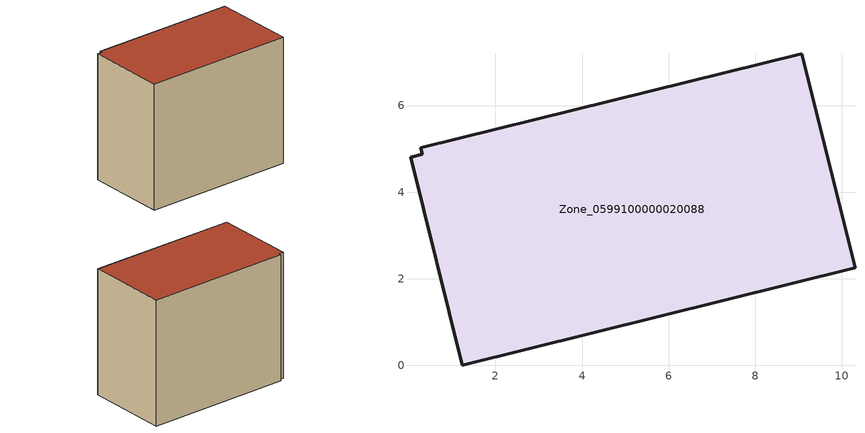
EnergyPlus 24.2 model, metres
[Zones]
Zone_0599100000020088
 floor ground (C_G): 0.04,4.8 0.31,4.88 0.28,5.03 9.07,7.2 10.3,2.25 1.24,0 z0
 wall outside (C_F): 10.3,2.25 9.07,7.2 0.28,5.03 0.31,4.88 0.04,4.8 1.24,0 10.3,2.25 z0:7.86
 roof outside (C_R): 0.31,4.88 0.04,4.8 1.24,0 10.3,2.25 9.07,7.2 0.28,5.03 z7.86
[BUILDING]
Pand.0599100000020088: North Axis=0; Terrain=City; Loads Convergence Tolerance Value=0.04; Temperature Convergence Tolerance Value=0.4; Solar Distribution=FullExterior; Maximum Number of Warmup Days=25; Minimum Number of Warmup Days=1
[Site:Location]
Rotterdam.The.Hague.AP_ZH_NLD Design_Conditions: Latitude=51.96; Longitude=4.45; Time Zone=1; Elevation=-4.5
[SITE:GROUNDTEMPERATURE:BUILDINGSURFACE]
18, 18, 18, 18, 18, 18, 18, 18, 18, 18, 18, 18
[MATERIAL] Thermal Absorptance=0.9; Solar Absorptance=0.7; Visible Absorptance=0.7
Name | Roughness | Thickness | Conductivity | Density | Specific Heat
G.TI.1975-1991 | MediumSmooth | 0.15 | 0.288461 | 540 | 1210
F.TI.1975-1991 | Rough | 0.3 | 0.230769 | 1920 | 840
R.TI.1975-1991 | MediumRough | 0.2 | 0.153846 | 1500 | 1000
[CONSTRUCTION]
C_G: G.TI.1975-1991
C_F: F.TI.1975-1991
C_R: R.TI.1975-1991
[ZONE]
Zone_0599100000020088: Type=1; Multiplier=1; Ceiling Height=Autocalculate; Volume=Autocalculate; Floor Area=autocalculate; Part of Total Floor Area=Yes
[ZONEINFILTRATION:DESIGNFLOWRATE]
Infil_Zone_0599100000020088: Zone or ZoneList or Space or SpaceList=Zone_0599100000020088; Schedule=AlwaysOn; Design Flow Rate Calculation Method=Flow/Area; Flow Rate per Floor Area=0.003; Constant Term Coefficient=1; Temperature Term Coefficient=0; Velocity Term Coefficient=0; Velocity Squared Term Coefficient=0
[HVACTEMPLATE:ZONE:IDEALLOADSAIRSYSTEM]
Zone_0599100000020088: Maximum Heating Supply Air Temperature=50; Minimum Cooling Supply Air Temperature=13; Maximum Heating Supply Air Humidity Ratio=0.0156; Minimum Cooling Supply Air Humidity Ratio=0.0077; Heating Limit=NoLimit; Cooling Limit=NoLimit; Dehumidification Control Type=ConstantSensibleHeatRatio; Cooling Sensible Heat Ratio=0.7; Dehumidification Setpoint=60; Humidification Control Type=None; Humidification Setpoint=30; Outdoor Air Method=None; Outdoor Air Flow Rate per Person=0.00944; Outdoor Air Flow Rate per Zone Floor Area=0; Outdoor Air Flow Rate per Zone=0; Demand Controlled Ventilation Type=None; Outdoor Air Economizer Type=NoEconomizer; Heat Recovery Type=None; Sensible Heat Recovery Effectiveness=0.7; Latent Heat Recovery Effectiveness=0.65
[ZONECONTROL:THERMOSTAT]
ThermostatControl_Zone_0599100000020088: Zone or ZoneList=Zone_0599100000020088; Control Type Schedule=DualSetpointControlType; Control 1=Thermostat_Zone_0599100000020088; Temperature Difference Between Cutout And Setpoint=0
[THERMOSTATSETPOINT:DUALSETPOINT]
Thermostat_Zone_0599100000020088: Heating Setpoint Temperature Schedule=HeatingSetpoint_Zone_0599100000020088; Cooling Setpoint Temperature Schedule=CoolingSetpoint_Zone_0599100000020088
[SCHEDULE:COMPACT]
HeatingSetpoint_Zone_0599100000020088: Through: 12/31, For: AllDays, Until: 24:00, 21
CoolingSetpoint_Zone_0599100000020088: Through: 12/31, For: AllDays, Until: 24:00, 24
DualSetpointControlType: Through: 12/31, For: AllDays, Until: 24:00, 4
AlwaysOn: Through: 12/31, For: AllDays, Until: 24:00, 1
